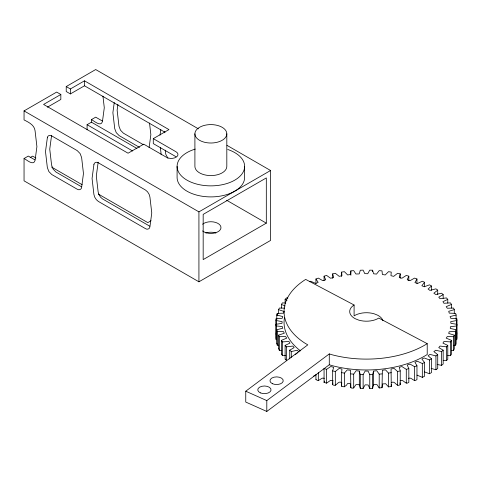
<?xml version="1.0" encoding="UTF-8"?>
<svg xmlns="http://www.w3.org/2000/svg" width="481" height="481" viewBox="0 0 481 481"><rect width="100%" height="100%" fill="white"/><g stroke="black" fill="none" stroke-linecap="round" stroke-linejoin="round"><path stroke-width="0.72" d="M391.324 384.535L391.257 386.477L388.51 386.904L385.654 383.694L382.497 383.988L382.022 387.698L379.208 387.957L376.948 384.596L373.984 384.65L373.605 384.8L372.607 388.359L369.763 388.444L368.127 384.962L365.169 384.836L363.131 388.444L360.287 388.359L359.319 385.371L359.331 371.128L356.132 370.707L353.691 374.152L353.691 387.957C347.444 389.58 353.691 381.782 347.438 383.622C346.494 386.977 339.833 388.648 341.763 383.441M359.331 371.128L360.287 374.555L360.287 388.359M359.319 385.371L359.139 384.692L355.946 384.596L353.691 387.957M341.829 382.756C337.764 379.701 336.7 387.668 332.666 384.704L332.672 370.785L333.628 367.34L330.778 366.504L326.605 369.342L324.098 368.482M332.666 384.704L332.954 382.768M332.666 278.234L332.666 273.875L335.323 273.286L339.195 276.353L341.943 275.703L341.636 272.102L344.384 271.675L347.679 274.964L350.529 274.483L350.871 270.881L353.691 270.623L355.946 273.99L358.91 273.936L359.289 273.785L360.287 270.226L363.131 270.136L364.766 273.617L367.724 273.743L369.763 270.136L372.607 270.226L373.605 273.785L376.527 274.092L379.208 270.623L382.022 270.881L382.365 274.483L385.215 274.964L388.51 271.675L391.257 272.102L390.951 275.703L393.698 276.353L397.571 273.286L400.228 273.875L399.272 277.441L401.888 278.252L406.289 275.433L408.826 276.178L408.826 280.537M276.292 339.784L275.944 338.107L276.094 318.831L282.257 318.26L282.786 316.57L276.785 315.025L277.23 313.396L283.471 313.197L284.301 311.556L278.613 309.65L279.347 308.062L284.608 308.141M456.601 339.784L456.95 338.107L456.8 318.831L450.637 318.26L450.108 316.57L456.108 315.025L455.663 313.396L449.23 313.119L448.725 311.297L454.28 309.65L453.547 308.062L447.306 308.243L446.182 306.656L451.497 304.419L450.475 302.886L443.939 303.277L442.935 301.665L447.775 299.386L446.482 297.919L440.055 298.707L438.762 297.162L443.169 294.606L441.612 293.224L435.78 294.51L433.856 293.2L437.716 290.127L435.924 288.847L429.918 290.392L428.096 289.033L431.487 286.003L429.473 284.842L424.224 286.796L421.873 285.744L424.543 282.275L422.324 281.241L417.46 283.501L414.935 282.6L416.961 278.992L414.568 278.096L410.143 280.639L407.467 279.894L407.227 279.665L408.826 276.178M391.257 386.477L391.065 368.951L394.149 368.47L397.571 371.494L400.228 370.899L399.272 367.34L401.888 366.528L406.289 369.342L408.826 368.596L407.227 365.109L407.467 364.887L410.143 364.141L414.568 366.684L416.961 365.788L414.935 362.175L417.46 361.273L422.324 363.534L424.543 362.5L421.873 359.03L424.224 357.984L429.473 359.938L431.487 358.778L428.096 355.748L429.918 354.389L435.924 355.928L437.716 354.653L433.856 351.581L435.78 350.27L441.612 351.551L443.169 350.174L438.762 347.613L440.055 346.073L446.482 346.855L447.775 345.388L442.935 343.115L443.939 341.498L450.475 341.895L451.497 340.356L446.182 338.125L447.306 336.538L453.547 336.712L454.28 335.125L448.725 333.477L449.128 331.782L455.663 331.379L456.108 329.756L450.282 328.451L450.372 326.737L456.8 325.944L456.95 324.302L450.919 323.358L450.703 321.651L456.95 320.472M51.593 135.323L49.747 149.152L51.593 165.103L53.108 169.096L55.994 172.06L81.469 186.766M98.154 162.205L96.314 176.034L98.154 191.985L98.948 194.649L100.559 197.192L102.561 198.942L149.765 226.19M114.244 102.513L112.885 112.698L114.725 128.649L116.246 132.648L119.132 135.606L139.508 147.372M117.911 104.425L117.136 110.245L118.975 126.196L120.497 130.195L123.383 133.153L143.122 144.553M149.11 147.715L150.854 134.62L149.513 123.016M160.029 135.215L160.804 129.395M164.28 132.762L164.478 131.307M333.345 380.934L330.549 380.351L326.605 383.147L324.068 382.401L324.501 381.09M299.092 351.839L297.12 350.27L291.282 351.551L289.73 350.174L294.131 347.613L292.839 346.073L286.411 346.855L285.119 345.388L289.959 343.115L288.955 341.498L282.419 341.895L281.397 340.356L286.712 338.125L285.588 336.538L279.347 336.712L278.613 335.125L284.301 333.225L283.471 331.577L277.23 331.379L276.785 329.756L282.786 328.21L282.257 326.521L276.094 325.944L275.944 324.302L281.974 323.358L282.191 321.651L275.944 320.472M453.577 345.334L455.663 345.184L456.108 343.56L456.108 329.756M373.575 385.371L373.563 371.128L376.761 370.707L379.208 374.152L379.208 387.957M382.022 387.698L382.365 370.298L385.455 369.823L388.51 373.1L391.257 372.673M324.32 378.319C321.314 376.629 318.813 382.852 315.981 379.473M451.443 350.547L453.547 350.517L454.28 348.929L454.28 335.125M372.607 388.359L372.607 374.555L373.563 371.128M281.397 308.056L281.397 304.419L282.419 302.886L285.78 303.054M447.745 355.561L450.475 355.693L451.497 354.16L451.497 340.356M363.131 388.444L363.131 374.639L365.169 371.031L368.127 371.158L369.763 374.639L369.763 388.444M285.119 303.018L285.119 299.386L286.411 297.919L287.86 298.076M443.175 360.293L446.482 360.66L447.775 359.193L447.775 345.388M295.178 354.653L297.949 352.513M437.235 364.496L441.612 365.356L443.169 363.979L443.169 350.174M332.666 370.899L335.323 371.494L339.195 368.422L341.943 369.071L341.636 372.673L344.384 373.1L347.24 369.895L350.529 370.298L350.877 387.698M245.755 391.209L307.804 344.859L304.756 343.067A82.395 47.571 0 0 1 305.675 279.407L354.094 305.002A16.751 9.674 0 0 0 355.134 318.669L358.718 320.112A16.751 9.674 0 0 0 378.8 318.067L427.218 343.656L427.218 354.515A82.395 47.571 0 0 1 332.305 365.686L329.281 364.778L266.799 411.453L245.755 402.062L245.755 391.209L266.799 400.595L329.281 353.92L332.305 354.828A82.395 47.571 0 0 0 427.218 343.656M431.174 368.428L435.924 369.733L437.716 368.452L437.716 354.653M286.616 360.642L285.257 359.109M227.002 145.364L270.562 170.508L270.562 240.44L198.924 281.8L24.05 180.838L24.05 158.52C26.635 159.686 33.448 166.204 35.059 160.468L36.905 146.639L35.059 130.688C34.385 124.94 28.571 122.234 24.05 119.919L24.05 110.907L56.668 92.075L60.834 94.48L60.834 99.447L47.421 107.191M165.061 132.311L84.488 85.792L70.388 93.927L66.222 91.522L66.222 86.562L95.689 69.547L198.4 128.848M60.834 94.48L43.585 104.443L128.06 153.211L143.735 144.162L166.45 157.275A6.752 3.902 0 0 0 175.998 157.275A6.752 3.902 0 0 0 175.998 151.762L153.289 138.648L153.289 143.609L175.998 156.722M66.222 86.562L70.388 88.967L84.488 80.826L168.963 129.599L153.289 138.648M24.05 158.52L28.301 156.066L34.909 159.878M136.941 148.461L91.438 122.186L91.438 119.619L95.689 117.16L102.291 120.978M30.165 157.564L32.648 156.127L35.901 158.008M87.091 129.816L87.091 124.693L91.438 122.186M151.064 220.755L147.823 222.625L98.371 194.071M24.05 110.907L198.924 211.868L270.562 170.508M266.312 223.148L203.174 259.602L203.174 214.382L266.312 177.928L266.312 223.148L226.653 200.252M424.422 371.861L429.473 373.743L431.487 372.577L431.487 358.778M313.335 376.226L315.891 375.114M285.78 355.531L282.419 355.693L281.553 354.082M309.463 281.758L310.57 281.241L315.891 283.471L318.157 282.359L315.933 278.992L318.326 278.096L322.751 280.639L325.427 279.894L325.667 279.665L324.068 276.178L326.605 275.433L330.549 278.228L333.345 277.651L333.628 277.441L332.666 273.875M417.003 375.114L422.324 377.338L424.543 376.304L424.543 362.5M281.451 350.547L279.347 350.517L278.782 348.863M408.573 378.319C411.598 376.641 413.834 382.714 416.961 379.593L416.961 365.788M278.691 345.292L277.23 345.184L276.966 343.5M400.132 380.784C403.565 378.529 405.279 385.479 408.826 382.401L408.826 368.596M456.758 334.325L456.8 332.636M391.263 382.684C395.232 379.906 396.254 387.668 400.228 384.704L400.228 370.899M276.292 332.599L276.136 334.325M379.208 374.152L382.022 373.899M369.763 374.639L372.607 374.555M360.287 374.555L363.131 374.639M350.877 373.899L353.691 374.152M285.179 305.964L281.397 304.419M287.001 300.409L285.119 299.386M91.438 119.619C94.017 120.779 100.836 127.303 102.447 121.561L104.287 107.732L102.946 96.134M87.091 124.693L132.642 150.992M51.515 167.021L82.101 184.68M167.941 158.285L165.813 154.377L165.205 150.18M399.939 382.768L400.228 384.704M160.371 147.559L161.207 154.81M456.8 318.831L456.8 339.748M456.108 315.025L456.108 319.384M455.663 331.379L455.663 345.184M454.28 309.65L454.28 313.287M453.547 336.712L453.547 350.517M451.497 304.419L451.497 308.056M450.475 341.895L450.475 355.693M447.775 299.386L447.775 303.018M446.482 346.855L446.482 360.66M443.169 294.606L443.169 298.238M441.612 351.551L441.612 365.356M437.716 290.127L437.716 294.486M435.924 355.928L435.924 369.733M431.487 286.003L431.487 290.362M429.473 359.938L429.473 373.743M424.543 282.275L424.543 286.634M422.324 363.534L422.324 377.338M416.961 278.992L416.961 283.351M414.568 366.684L414.568 380.489M406.289 369.342L406.289 383.147M400.228 273.875L400.228 278.234M397.571 371.494L397.571 385.293M388.51 373.1L388.51 386.904M372.607 270.226L372.607 271.675M354.094 305.002L354.094 315.861A16.751 9.674 0 0 1 374.176 313.81L377.759 315.253A16.751 9.674 0 0 1 382.942 320.707M350.871 270.881L350.871 275.24M344.384 373.1L344.384 386.904M341.636 272.102L341.636 276.461M341.636 372.673L341.636 386.477M335.323 371.494L335.323 385.293M329.281 353.92L329.281 364.778M326.605 369.342L326.605 383.147M324.068 276.178L324.068 280.537M324.068 368.596L324.068 382.401M318.326 372.492L318.326 380.489M315.933 278.992L315.933 283.351M315.933 374.507L315.933 379.593M291.282 351.551L291.282 357.365M289.73 350.174L289.73 358.892M286.411 346.855L286.411 360.66M285.119 345.388L285.119 359.193M282.419 341.895L282.419 355.693M281.397 340.356L281.397 354.16M279.347 336.712L279.347 350.517M278.613 309.65L278.613 313.287M278.613 335.125L278.613 348.929M277.23 313.396L277.23 315.578M277.23 331.379L277.23 345.184M276.785 315.025L276.785 319.384M276.785 329.756L276.785 343.56M276.094 318.831L276.094 339.748M266.799 400.595L266.799 411.453M244.631 166.372L244.631 177.405A33.772 19.499 0 0 1 210.864 196.903A33.772 19.499 0 0 1 177.092 177.405L177.092 166.372M226.816 133.808A15.957 9.211 0 0 1 202.886 141.787A15.957 9.211 0 0 1 202.886 125.83A15.957 9.211 0 0 1 226.816 133.808L226.816 166.372A15.957 9.211 0 0 1 210.864 175.583A15.957 9.211 0 0 1 194.907 166.372L194.907 133.808M198.924 211.868L198.924 281.8M84.488 80.826L84.488 85.792M70.388 88.967L70.388 93.927M300.517 350.926A82.395 47.571 0 0 1 284.445 317.731M202.561 224.23A10.131 5.85 0 0 1 217.598 223.22A10.131 5.85 0 0 1 217.598 231.956A10.131 5.85 0 0 1 202.561 230.94M205.796 232.996A10.131 5.85 0 0 1 215.927 232.996M227.747 149.489A33.772 19.499 0 0 1 236.418 179.118A33.772 19.499 0 0 1 184.379 178.469A33.772 19.499 0 0 1 195.262 149.086M47.342 137.776L45.497 151.605L47.342 167.556L48.858 171.549L51.744 174.513L77.219 189.219C78.884 190.434 81.511 189.544 81.626 187.35L83.466 173.521L81.626 157.57L80.111 153.577L77.219 150.613L51.744 135.907C50.078 134.698 47.451 135.582 47.342 137.776M93.903 164.658L92.063 178.487L93.903 194.438L94.697 197.102L96.308 199.645L98.31 201.395L145.515 228.649C147.18 229.858 149.807 228.974 149.916 226.779L151.762 212.951L149.916 197L149.128 194.336L147.517 191.793L145.515 190.043L98.31 162.794C96.645 161.58 94.017 162.47 93.903 164.658M272.541 383.754A6.65 3.836 0 0 0 283.189 381.235A6.65 3.836 0 0 0 274.08 377.17A6.65 3.836 0 0 0 272.541 383.754M260.341 392.863A6.65 3.836 0 0 0 270.995 390.344A6.65 3.836 0 0 0 261.886 386.279A6.65 3.836 0 0 0 260.341 392.863"/></g></svg>
